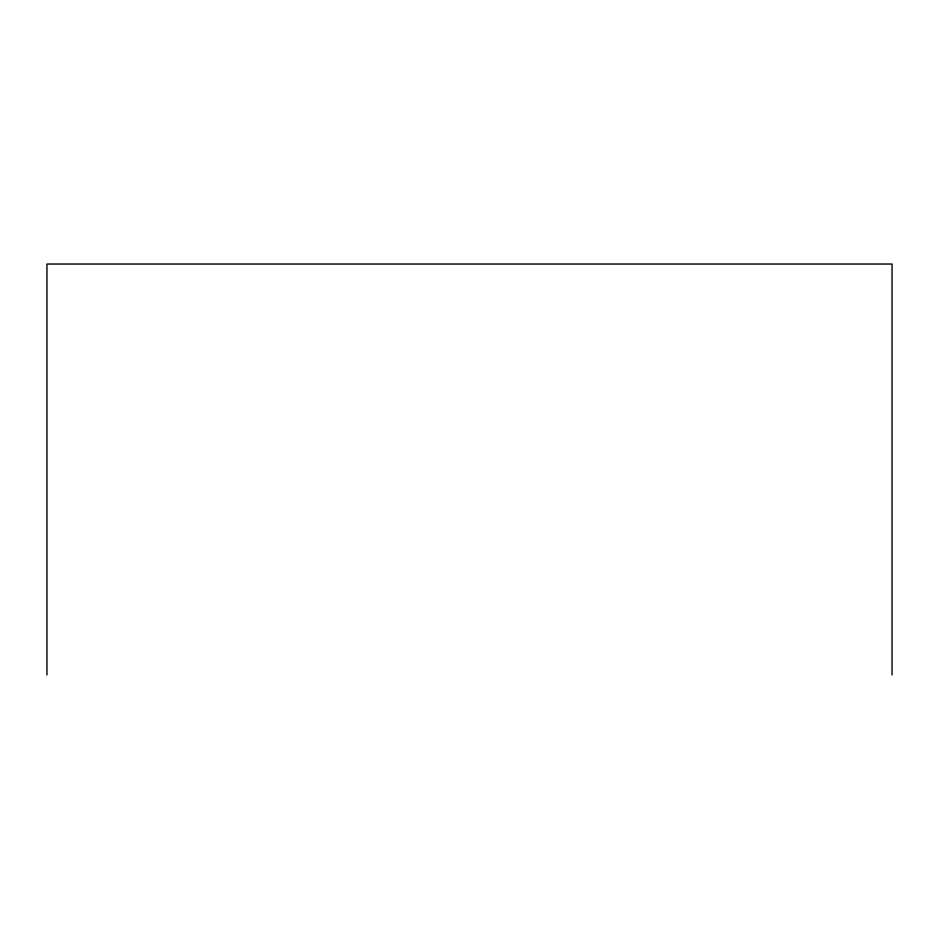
<?xml version="1.0" encoding="UTF-8"?>
<svg xmlns="http://www.w3.org/2000/svg" width="939" height="939" viewBox="0 0 939 939"><rect width="100%" height="100%" fill="white"/><g stroke="black" fill="none" stroke-linecap="round" stroke-linejoin="round"><path stroke-width="1.41" d="M892.05 674.965L892.05 264.035L46.95 264.035L46.95 674.965"/></g></svg>
